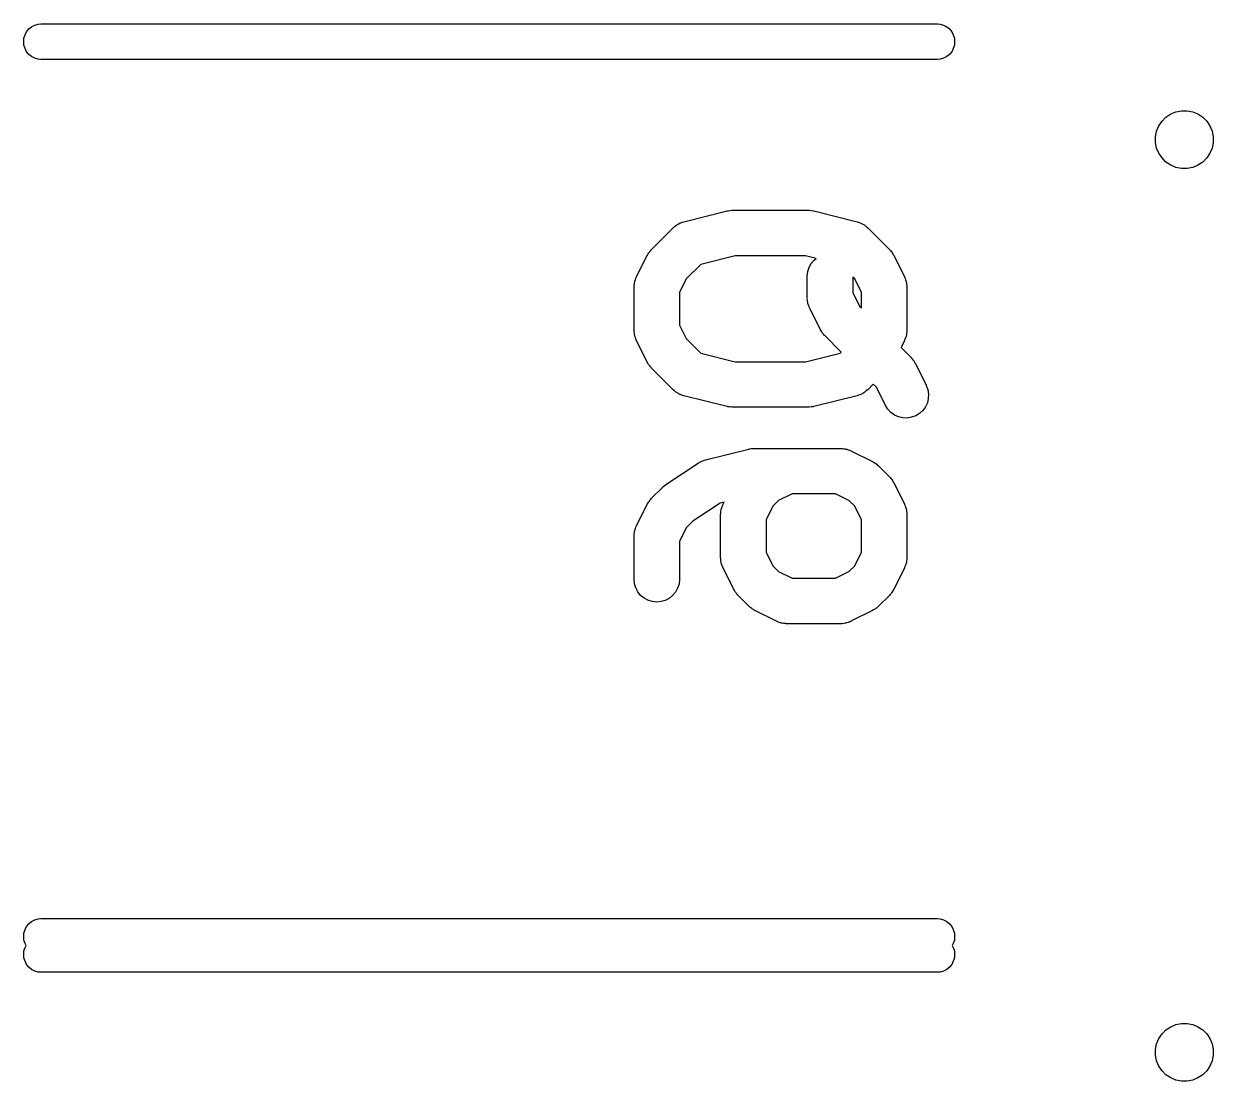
# Model space of a CAD drawing. Extents: x 129.1 to 135.7, y -61.9 to -36.3.
# Drawn here: x 129.1 to 135.75, y -42.21 to -36.3 of the extents above; entities that cross this region are included whole.
import ezdxf

# ---------------------------------------------------------------- set-up
doc = ezdxf.new("R2010")
doc.units = 0
doc.header["$MEASUREMENT"] = 0
doc.layers.add('BLACK', color=7, linetype='CONTINUOUS')

msp = doc.modelspace()

# ---------------------------------------------------------------- linework, layer by layer
at = {"layer": 'BLACK', "linetype": 'CONTINUOUS'}
for p, q in [((129.107, -36.3615), (129.116, -36.3442)), ((129.116, -36.3442), (129.129, -36.3289)), ((129.129, -36.3289), (129.144, -36.3165)), ((129.144, -36.3165), (129.162, -36.3072)), ((129.162, -36.3072), (129.18, -36.3014)), ((129.18, -36.3014), (129.195, -36.3)), ((129.195, -36.3), (134.205, -36.3)), ((134.205, -36.3), (134.22, -36.3014)), ((134.22, -36.3014), (134.238, -36.3072)), ((134.238, -36.3072), (134.256, -36.3165)), ((134.256, -36.3165), (134.271, -36.3289)), ((134.271, -36.3289), (134.284, -36.3442)), ((134.284, -36.3442), (134.293, -36.3615)), ((129.1, -36.4), (129.101, -36.3804)), ((129.101, -36.4196), (129.1, -36.4)), ((129.101, -36.3804), (129.107, -36.3615)), ((134.293, -36.3615), (134.299, -36.3804)), ((134.299, -36.3804), (134.3, -36.4)), ((134.3, -36.4), (134.299, -36.4196)), ((129.107, -36.4385), (129.101, -36.4196)), ((129.116, -36.4558), (129.107, -36.4385)), ((129.129, -36.4711), (129.116, -36.4558)), ((129.144, -36.4835), (129.129, -36.4711)), ((134.271, -36.4711), (134.256, -36.4835)), ((134.284, -36.4558), (134.271, -36.4711)), ((134.293, -36.4385), (134.284, -36.4558)), ((134.299, -36.4196), (134.293, -36.4385)), ((129.162, -36.4928), (129.144, -36.4835)), ((129.18, -36.4986), (129.162, -36.4928)), ((129.195, -36.5), (129.18, -36.4986)), ((134.205, -36.5), (129.195, -36.5)), ((134.22, -36.4986), (134.205, -36.5)), ((134.238, -36.4928), (134.22, -36.4986)), ((134.256, -36.4835), (134.238, -36.4928)), ((135.481, -36.8216), (135.508, -36.804)), ((135.508, -36.804), (135.537, -36.7918)), ((135.537, -36.7918), (135.568, -36.7856)), ((135.568, -36.7856), (135.6, -36.7856)), ((135.6, -36.7856), (135.631, -36.7918)), ((135.631, -36.7918), (135.66, -36.804)), ((135.66, -36.804), (135.687, -36.8216)), ((135.429, -36.8999), (135.441, -36.8705)), ((135.441, -36.8705), (135.459, -36.8441)), ((135.459, -36.8441), (135.481, -36.8216)), ((135.687, -36.8216), (135.709, -36.8441)), ((135.709, -36.8441), (135.727, -36.8705)), ((135.727, -36.8705), (135.739, -36.8999)), ((135.423, -36.9311), (135.429, -36.8999)), ((135.423, -36.9629), (135.423, -36.9311)), ((135.739, -36.8999), (135.745, -36.9311)), ((135.745, -36.9311), (135.745, -36.9629)), ((135.429, -36.9941), (135.423, -36.9629)), ((135.441, -37.0235), (135.429, -36.9941)), ((135.739, -36.9941), (135.727, -37.0235)), ((135.745, -36.9629), (135.739, -36.9941)), ((135.459, -37.0499), (135.441, -37.0235)), ((135.481, -37.0724), (135.459, -37.0499)), ((135.508, -37.09), (135.481, -37.0724)), ((135.687, -37.0724), (135.66, -37.09)), ((135.709, -37.0499), (135.687, -37.0724)), ((135.727, -37.0235), (135.709, -37.0499)), ((135.537, -37.1022), (135.508, -37.09)), ((135.568, -37.1084), (135.537, -37.1022)), ((135.6, -37.1084), (135.568, -37.1084)), ((135.631, -37.1022), (135.6, -37.1084)), ((135.66, -37.09), (135.631, -37.1022)), ((133.033, -37.345), (133.035, -37.3443)), ((133.035, -37.3443), (133.045, -37.3433)), ((133.045, -37.3433), (133.055, -37.342)), ((133.055, -37.342), (133.058, -37.3421)), ((133.058, -37.3421), (133.06, -37.3419)), ((133.06, -37.3419), (133.483, -37.3419)), ((133.483, -37.3419), (133.485, -37.3419)), ((133.485, -37.3419), (133.487, -37.3422)), ((133.487, -37.3422), (133.489, -37.3421)), ((133.489, -37.3421), (133.499, -37.3435)), ((133.499, -37.3435), (133.51, -37.3447)), ((133.51, -37.3447), (133.512, -37.3454)), ((132.771, -37.4115), (132.779, -37.4091)), ((132.779, -37.4091), (132.787, -37.4062)), ((132.787, -37.4062), (133.029, -37.3457)), ((133.029, -37.3457), (133.031, -37.3453)), ((133.031, -37.3453), (133.033, -37.345)), ((133.512, -37.3454), (133.514, -37.3457)), ((133.514, -37.3457), (133.756, -37.4062)), ((133.756, -37.4062), (133.758, -37.4066)), ((133.758, -37.4066), (133.766, -37.4096)), ((133.766, -37.4096), (133.774, -37.4121)), ((132.607, -37.5605), (132.728, -37.4396)), ((132.728, -37.4396), (132.729, -37.4383)), ((132.729, -37.4383), (132.736, -37.433)), ((132.736, -37.433), (132.743, -37.4272)), ((132.743, -37.4272), (132.746, -37.4252)), ((132.746, -37.4252), (132.749, -37.4229)), ((132.749, -37.4229), (132.756, -37.4189)), ((132.756, -37.4189), (132.764, -37.4145)), ((132.764, -37.4145), (132.767, -37.4132)), ((132.767, -37.4132), (132.771, -37.4115)), ((133.774, -37.4121), (133.777, -37.4139)), ((133.777, -37.4139), (133.781, -37.4153)), ((133.781, -37.4153), (133.788, -37.4198)), ((133.788, -37.4198), (133.796, -37.4238)), ((133.796, -37.4238), (133.799, -37.4263)), ((133.799, -37.4263), (133.802, -37.4283)), ((133.802, -37.4283), (133.808, -37.4341)), ((133.808, -37.4341), (133.815, -37.4396)), ((133.815, -37.4396), (133.936, -37.5605)), ((132.523, -37.7145), (132.583, -37.5935)), ((132.583, -37.5935), (132.584, -37.592)), ((132.584, -37.592), (132.588, -37.586)), ((132.588, -37.586), (132.591, -37.5797)), ((132.591, -37.5797), (132.595, -37.5756)), ((132.595, -37.5756), (132.598, -37.5712)), ((132.598, -37.5712), (132.603, -37.566)), ((132.603, -37.566), (132.607, -37.5605)), ((133.075, -37.5959), (132.883, -37.6441)), ((133.468, -37.5959), (133.075, -37.5959)), ((133.527, -37.6107), (133.468, -37.5959)), ((133.515, -37.6201), (133.527, -37.6107)), ((133.936, -37.5605), (133.937, -37.5618)), ((133.937, -37.5618), (133.942, -37.5674)), ((133.942, -37.5674), (133.946, -37.5726)), ((133.946, -37.5726), (133.949, -37.577)), ((133.949, -37.577), (133.953, -37.5812)), ((133.953, -37.5812), (133.956, -37.5875)), ((133.956, -37.5875), (133.96, -37.5935)), ((133.96, -37.5935), (134.02, -37.7145)), ((132.883, -37.6441), (132.801, -37.7256)), ((133.48, -37.6844), (133.487, -37.6608)), ((133.487, -37.6608), (133.499, -37.6391)), ((133.499, -37.6391), (133.515, -37.6201)), ((132.512, -37.7449), (132.513, -37.7413)), ((132.513, -37.7413), (132.514, -37.7376)), ((132.514, -37.7376), (132.517, -37.7295)), ((132.517, -37.7295), (132.52, -37.7213)), ((132.52, -37.7213), (132.522, -37.718)), ((132.522, -37.718), (132.523, -37.7145)), ((132.801, -37.7256), (132.764, -37.8013)), ((133.477, -37.709), (133.48, -37.6844)), ((133.477, -37.7108), (133.477, -37.709)), ((133.477, -37.8318), (133.477, -37.7108)), ((133.742, -37.7256), (133.731, -37.715)), ((133.731, -37.715), (133.731, -37.8018)), ((133.78, -37.8013), (133.742, -37.7256)), ((134.02, -37.7145), (134.021, -37.7161)), ((134.021, -37.7161), (134.022, -37.7196)), ((134.022, -37.7196), (134.024, -37.7229)), ((134.024, -37.7229), (134.026, -37.7312)), ((134.026, -37.7312), (134.029, -37.7393)), ((134.029, -37.7393), (134.03, -37.743)), ((134.03, -37.743), (134.031, -37.7466)), ((132.51, -37.7621), (132.511, -37.7535)), ((132.51, -37.7658), (132.51, -37.7621)), ((132.51, -37.7695), (132.51, -37.7658)), ((132.51, -37.7713), (132.51, -37.7695)), ((132.51, -38.0132), (132.51, -37.7713)), ((132.511, -37.7535), (132.512, -37.7449)), ((132.764, -37.8013), (132.764, -37.9832)), ((133.731, -37.8018), (133.769, -37.8775)), ((133.78, -37.888), (133.78, -37.8013)), ((134.031, -37.7466), (134.032, -37.7552)), ((134.032, -37.7552), (134.033, -37.7638)), ((134.033, -37.7638), (134.033, -37.7676)), ((134.033, -37.7676), (134.034, -37.7713)), ((134.034, -37.7713), (134.034, -38.0132)), ((133.478, -37.8355), (133.477, -37.8318)), ((133.477, -37.8392), (133.478, -37.8355)), ((133.479, -37.8478), (133.477, -37.8392)), ((133.48, -37.8564), (133.479, -37.8478)), ((133.481, -37.86), (133.48, -37.8564)), ((133.481, -37.8637), (133.481, -37.86)), ((133.484, -37.8719), (133.481, -37.8637)), ((133.487, -37.8802), (133.484, -37.8719)), ((133.488, -37.8835), (133.487, -37.8802)), ((133.49, -37.887), (133.488, -37.8835)), ((133.491, -37.8886), (133.49, -37.887)), ((133.551, -38.0095), (133.491, -37.8886)), ((133.769, -37.8775), (133.78, -37.888)), ((132.764, -37.9832), (132.801, -38.0589)), ((132.51, -38.0169), (132.51, -38.0132)), ((132.51, -38.0206), (132.51, -38.0169)), ((132.511, -38.0292), (132.51, -38.0206)), ((132.512, -38.0379), (132.511, -38.0292)), ((132.513, -38.0414), (132.512, -38.0379)), ((132.514, -38.0451), (132.513, -38.0414)), ((132.517, -38.0533), (132.514, -38.0451)), ((132.519, -38.0616), (132.517, -38.0533)), ((132.521, -38.0649), (132.519, -38.0616)), ((132.522, -38.0684), (132.521, -38.0649)), ((132.523, -38.07), (132.522, -38.0684)), ((132.583, -38.1909), (132.523, -38.07)), ((132.801, -38.0589), (132.883, -38.1404)), ((133.555, -38.0156), (133.551, -38.0095)), ((133.558, -38.0219), (133.555, -38.0156)), ((133.561, -38.026), (133.558, -38.0219)), ((133.564, -38.0305), (133.561, -38.026)), ((133.569, -38.0357), (133.564, -38.0305)), ((133.574, -38.0413), (133.569, -38.0357)), ((133.575, -38.0425), (133.574, -38.0413)), ((133.666, -38.1341), (133.575, -38.0425)), ((134.02, -38.07), (134.001, -38.1091)), ((134.021, -38.0665), (134.02, -38.07)), ((134.023, -38.0632), (134.021, -38.0665)), ((134.026, -38.0549), (134.023, -38.0632)), ((134.029, -38.0468), (134.026, -38.0549)), ((134.03, -38.0432), (134.029, -38.0468)), ((134.031, -38.0396), (134.03, -38.0432)), ((134.032, -38.031), (134.031, -38.0396)), ((134.033, -38.0224), (134.032, -38.031)), ((134.034, -38.015), (134.033, -38.0187)), ((134.033, -38.0187), (134.033, -38.0224)), ((134.034, -38.0132), (134.034, -38.015)), ((132.883, -38.1404), (133.075, -38.1886)), ((133.468, -38.1886), (133.66, -38.1404)), ((133.66, -38.1404), (133.666, -38.1341)), ((134.001, -38.1091), (134.057, -38.1653)), ((132.587, -38.197), (132.583, -38.1909)), ((132.59, -38.2033), (132.587, -38.197)), ((132.594, -38.2074), (132.59, -38.2033)), ((132.597, -38.2119), (132.594, -38.2074)), ((133.075, -38.1886), (133.468, -38.1886)), ((134.057, -38.1653), (134.058, -38.1666)), ((134.058, -38.1666), (134.063, -38.1721)), ((134.063, -38.1721), (134.067, -38.1773)), ((134.067, -38.1773), (134.07, -38.1818)), ((134.07, -38.1818), (134.074, -38.1859)), ((134.074, -38.1859), (134.077, -38.1923)), ((134.077, -38.1923), (134.081, -38.1983)), ((134.081, -38.1983), (134.141, -38.3192)), ((132.601, -38.2171), (132.597, -38.2119)), ((132.606, -38.2227), (132.601, -38.2171)), ((132.607, -38.2239), (132.606, -38.2227)), ((132.728, -38.3449), (132.607, -38.2239)), ((133.846, -38.3137), (133.815, -38.3449)), ((133.863, -38.3303), (133.846, -38.3137)), ((133.914, -38.4328), (133.863, -38.3303)), ((134.141, -38.3192), (134.142, -38.3208)), ((134.142, -38.3208), (134.15, -38.3441)), ((132.735, -38.3504), (132.728, -38.3449)), ((132.741, -38.3562), (132.735, -38.3504)), ((132.744, -38.3582), (132.741, -38.3562)), ((132.747, -38.3606), (132.744, -38.3582)), ((132.755, -38.3647), (132.747, -38.3606)), ((132.762, -38.3692), (132.755, -38.3647)), ((132.766, -38.3705), (132.762, -38.3692)), ((132.769, -38.3723), (132.766, -38.3705)), ((132.777, -38.3749), (132.769, -38.3723)), ((132.785, -38.3779), (132.777, -38.3749)), ((132.787, -38.3783), (132.785, -38.3779)), ((133.029, -38.4388), (132.787, -38.3783)), ((133.756, -38.3783), (133.514, -38.4388)), ((133.764, -38.3754), (133.756, -38.3783)), ((133.772, -38.373), (133.764, -38.3754)), ((133.776, -38.3713), (133.772, -38.373)), ((133.779, -38.37), (133.776, -38.3713)), ((133.787, -38.3656), (133.779, -38.37)), ((133.794, -38.3616), (133.787, -38.3656)), ((133.797, -38.3592), (133.794, -38.3616)), ((133.801, -38.3573), (133.797, -38.3592)), ((133.807, -38.3515), (133.801, -38.3573)), ((133.814, -38.3461), (133.807, -38.3515)), ((133.815, -38.3449), (133.814, -38.3461)), ((134.153, -38.3934), (134.148, -38.4175)), ((134.15, -38.3441), (134.154, -38.3686)), ((134.154, -38.3686), (134.153, -38.3934)), ((133.031, -38.4391), (133.029, -38.4388)), ((133.033, -38.4398), (133.031, -38.4391)), ((133.044, -38.4409), (133.033, -38.4398)), ((133.054, -38.4424), (133.044, -38.4409)), ((133.056, -38.4423), (133.054, -38.4424)), ((133.058, -38.4426), (133.056, -38.4423)), ((133.06, -38.4426), (133.058, -38.4426)), ((133.483, -38.4426), (133.06, -38.4426)), ((133.485, -38.4423), (133.483, -38.4426)), ((133.488, -38.4425), (133.485, -38.4423)), ((133.498, -38.4411), (133.488, -38.4425)), ((133.508, -38.4402), (133.498, -38.4411)), ((133.51, -38.4395), (133.508, -38.4402)), ((133.512, -38.4392), (133.51, -38.4395)), ((133.514, -38.4388), (133.512, -38.4392)), ((133.927, -38.4538), (133.914, -38.4328)), ((133.944, -38.4718), (133.927, -38.4538)), ((133.964, -38.4862), (133.944, -38.4718)), ((134.123, -38.4601), (134.105, -38.477)), ((134.137, -38.44), (134.123, -38.4601)), ((134.148, -38.4175), (134.137, -38.44)), ((133.987, -38.4964), (133.964, -38.4862)), ((134.011, -38.502), (133.987, -38.4964)), ((134.036, -38.5028), (134.011, -38.502)), ((134.06, -38.4987), (134.036, -38.5028)), ((134.083, -38.49), (134.06, -38.4987)), ((134.105, -38.477), (134.083, -38.49)), ((133.156, -38.6748), (133.166, -38.6738)), ((133.166, -38.6738), (133.176, -38.6725)), ((133.176, -38.6725), (133.179, -38.6726)), ((133.179, -38.6726), (133.181, -38.6724)), ((133.181, -38.6724), (133.665, -38.6724)), ((133.665, -38.6724), (133.666, -38.6724)), ((133.666, -38.6724), (133.67, -38.6728)), ((133.67, -38.6728), (133.674, -38.6727)), ((133.674, -38.6727), (133.682, -38.6742)), ((132.892, -38.7418), (132.9, -38.7395)), ((132.9, -38.7395), (132.908, -38.7366)), ((132.908, -38.7366), (133.15, -38.6762)), ((133.15, -38.6762), (133.152, -38.6758)), ((133.152, -38.6758), (133.154, -38.6755)), ((133.154, -38.6755), (133.156, -38.6748)), ((133.682, -38.6742), (133.691, -38.6752)), ((133.691, -38.6752), (133.695, -38.6763)), ((133.695, -38.6763), (133.698, -38.6769)), ((133.698, -38.6769), (133.706, -38.68)), ((133.706, -38.68), (133.715, -38.6826)), ((133.715, -38.6826), (133.718, -38.6844)), ((133.718, -38.6844), (133.721, -38.6858)), ((133.721, -38.6858), (133.842, -38.7463)), ((132.687, -38.8751), (132.868, -38.7542)), ((132.868, -38.7542), (132.87, -38.7532)), ((132.87, -38.7532), (132.877, -38.7493)), ((132.877, -38.7493), (132.885, -38.745)), ((132.885, -38.745), (132.888, -38.7437)), ((132.888, -38.7437), (132.892, -38.7418)), ((133.842, -38.7463), (133.844, -38.7471)), ((133.844, -38.7471), (133.85, -38.751)), ((133.85, -38.751), (133.856, -38.7543)), ((133.856, -38.7543), (133.86, -38.7577)), ((133.86, -38.7577), (133.865, -38.7606)), ((133.865, -38.7606), (133.87, -38.7655)), ((133.87, -38.7655), (133.875, -38.7701)), ((133.875, -38.7701), (133.936, -38.8305)), ((133.936, -38.8305), (133.937, -38.8318)), ((133.937, -38.8318), (133.942, -38.8374)), ((133.942, -38.8374), (133.946, -38.8426)), ((133.946, -38.8426), (133.949, -38.847)), ((133.949, -38.847), (133.953, -38.8512)), ((133.953, -38.8512), (133.956, -38.8575)), ((133.956, -38.8575), (133.96, -38.8635)), ((133.96, -38.8635), (134.02, -38.9845)), ((132.607, -38.9515), (132.668, -38.891)), ((132.668, -38.891), (132.669, -38.8898)), ((132.669, -38.8898), (132.678, -38.8825)), ((132.678, -38.8825), (132.687, -38.8751)), ((133.392, -38.9264), (133.317, -38.9642)), ((133.635, -38.9264), (133.392, -38.9264)), ((133.71, -38.9642), (133.635, -38.9264)), ((132.523, -39.1054), (132.583, -38.9845)), ((132.583, -38.9845), (132.584, -38.9829)), ((132.584, -38.9829), (132.588, -38.9769)), ((132.588, -38.9769), (132.591, -38.9706)), ((132.591, -38.9706), (132.595, -38.9666)), ((132.595, -38.9666), (132.598, -38.9621)), ((132.598, -38.9621), (132.603, -38.957)), ((132.603, -38.957), (132.607, -38.9515)), ((132.991, -38.9777), (132.838, -39.0795)), ((133.013, -38.9723), (132.991, -38.9777)), ((132.998, -39.0076), (133.001, -38.9995)), ((133.001, -38.9995), (133.004, -38.9913)), ((133.004, -38.9913), (133.005, -38.988)), ((133.005, -38.988), (133.007, -38.9845)), ((133.007, -38.9845), (133.013, -38.9723)), ((133.285, -38.9956), (133.247, -39.0713)), ((133.317, -38.9642), (133.285, -38.9956)), ((133.742, -38.9956), (133.71, -38.9642)), ((133.78, -39.0713), (133.742, -38.9956)), ((134.02, -38.9845), (134.021, -38.9861)), ((134.021, -38.9861), (134.022, -38.9896)), ((134.022, -38.9896), (134.024, -38.9929)), ((134.024, -38.9929), (134.026, -39.0012)), ((134.026, -39.0012), (134.029, -39.0093)), ((132.993, -39.0395), (132.994, -39.0358)), ((132.993, -39.0413), (132.993, -39.0395)), ((132.993, -39.2832), (132.993, -39.0413)), ((132.994, -39.0321), (132.995, -39.0235)), ((132.994, -39.0358), (132.994, -39.0321)), ((132.995, -39.0235), (132.996, -39.0149)), ((132.996, -39.0149), (132.997, -39.0113)), ((132.997, -39.0113), (132.998, -39.0076)), ((133.247, -39.0713), (133.247, -39.2532)), ((133.78, -39.2532), (133.78, -39.0713)), ((134.029, -39.0093), (134.03, -39.013)), ((134.03, -39.013), (134.031, -39.0166)), ((134.031, -39.0166), (134.032, -39.0252)), ((134.032, -39.0252), (134.033, -39.0338)), ((134.033, -39.0338), (134.033, -39.0376)), ((134.033, -39.0376), (134.034, -39.0413)), ((134.034, -39.0413), (134.034, -39.2832)), ((132.511, -39.1445), (132.512, -39.1358)), ((132.512, -39.1358), (132.513, -39.1323)), ((132.513, -39.1323), (132.514, -39.1286)), ((132.514, -39.1286), (132.517, -39.1205)), ((132.517, -39.1205), (132.52, -39.1122)), ((132.52, -39.1122), (132.522, -39.1089)), ((132.522, -39.1089), (132.523, -39.1054)), ((132.801, -39.1165), (132.764, -39.1922)), ((132.838, -39.0795), (132.801, -39.1165)), ((132.51, -39.153), (132.511, -39.1445)), ((132.51, -39.1567), (132.51, -39.153)), ((132.51, -39.1605), (132.51, -39.1567)), ((132.51, -39.1622), (132.51, -39.1605)), ((132.51, -39.4041), (132.51, -39.1622)), ((132.764, -39.1922), (132.764, -39.4041)), ((133.247, -39.2532), (133.285, -39.3289)), ((133.742, -39.3289), (133.78, -39.2532)), ((132.994, -39.2869), (132.993, -39.2832)), ((132.994, -39.2906), (132.994, -39.2869)), ((132.995, -39.2992), (132.994, -39.2906)), ((132.996, -39.3079), (132.995, -39.2992)), ((132.997, -39.3114), (132.996, -39.3079)), ((132.997, -39.3151), (132.997, -39.3114)), ((133, -39.3233), (132.997, -39.3151)), ((133.003, -39.3316), (133, -39.3233)), ((133.005, -39.3349), (133.003, -39.3316)), ((133.006, -39.3384), (133.005, -39.3349)), ((133.007, -39.34), (133.006, -39.3384)), ((133.285, -39.3289), (133.317, -39.3602)), ((133.71, -39.3602), (133.742, -39.3289)), ((134.021, -39.3365), (134.02, -39.34)), ((134.023, -39.3332), (134.021, -39.3365)), ((134.026, -39.3249), (134.023, -39.3332)), ((134.029, -39.3168), (134.026, -39.3249)), ((134.03, -39.3132), (134.029, -39.3168)), ((134.031, -39.3096), (134.03, -39.3132)), ((134.032, -39.301), (134.031, -39.3096)), ((134.033, -39.2924), (134.032, -39.301)), ((134.034, -39.285), (134.033, -39.2887)), ((134.033, -39.2887), (134.033, -39.2924)), ((134.034, -39.2832), (134.034, -39.285)), ((132.512, -39.4288), (132.51, -39.4041)), ((132.764, -39.4041), (132.764, -39.4059)), ((133.067, -39.4609), (133.007, -39.34)), ((133.317, -39.3602), (133.392, -39.3981)), ((133.392, -39.3981), (133.635, -39.3981)), ((133.635, -39.3981), (133.71, -39.3602)), ((134.02, -39.34), (133.96, -39.4609)), ((132.519, -39.4525), (132.512, -39.4288)), ((132.531, -39.4744), (132.519, -39.4525)), ((132.753, -39.4542), (132.741, -39.4759)), ((132.761, -39.4305), (132.753, -39.4542)), ((132.764, -39.4059), (132.761, -39.4305)), ((133.071, -39.467), (133.067, -39.4609)), ((133.074, -39.4733), (133.071, -39.467)), ((133.955, -39.4685), (133.952, -39.4748)), ((133.959, -39.4625), (133.955, -39.4685)), ((133.96, -39.4609), (133.959, -39.4625)), ((132.546, -39.4936), (132.531, -39.4744)), ((132.566, -39.5094), (132.546, -39.4936)), ((132.587, -39.5212), (132.566, -39.5094)), ((132.611, -39.5285), (132.587, -39.5212)), ((132.636, -39.5311), (132.611, -39.5285)), ((132.66, -39.5289), (132.636, -39.5311)), ((132.684, -39.5219), (132.66, -39.5289)), ((132.706, -39.5104), (132.684, -39.5219)), ((132.725, -39.4949), (132.706, -39.5104)), ((132.741, -39.4759), (132.725, -39.4949)), ((133.078, -39.4774), (133.074, -39.4733)), ((133.08, -39.4819), (133.078, -39.4774)), ((133.085, -39.4871), (133.08, -39.4819)), ((133.09, -39.4927), (133.085, -39.4871)), ((133.091, -39.4939), (133.09, -39.4927)), ((133.151, -39.5544), (133.091, -39.4939)), ((133.936, -39.4939), (133.875, -39.5544)), ((133.94, -39.4884), (133.936, -39.4939)), ((133.945, -39.4833), (133.94, -39.4884)), ((133.948, -39.4789), (133.945, -39.4833)), ((133.952, -39.4748), (133.948, -39.4789)), ((133.157, -39.5589), (133.151, -39.5544)), ((133.162, -39.5639), (133.157, -39.5589)), ((133.167, -39.5668), (133.162, -39.5639)), ((133.171, -39.5702), (133.167, -39.5668)), ((133.177, -39.5735), (133.171, -39.5702)), ((133.183, -39.5774), (133.177, -39.5735)), ((133.184, -39.5782), (133.183, -39.5774)), ((133.305, -39.6387), (133.184, -39.5782)), ((133.842, -39.5782), (133.721, -39.6387)), ((133.848, -39.5744), (133.842, -39.5782)), ((133.855, -39.5711), (133.848, -39.5744)), ((133.859, -39.5678), (133.855, -39.5711)), ((133.863, -39.565), (133.859, -39.5678)), ((133.869, -39.5601), (133.863, -39.565)), ((133.874, -39.5557), (133.869, -39.5601)), ((133.875, -39.5544), (133.874, -39.5557)), ((133.309, -39.64), (133.305, -39.6387)), ((133.312, -39.6418), (133.309, -39.64)), ((133.32, -39.6445), (133.312, -39.6418)), ((133.329, -39.6476), (133.32, -39.6445)), ((133.332, -39.6482), (133.329, -39.6476)), ((133.336, -39.6493), (133.332, -39.6482)), ((133.344, -39.6503), (133.336, -39.6493)), ((133.353, -39.6518), (133.344, -39.6503)), ((133.357, -39.6517), (133.353, -39.6518)), ((133.36, -39.6521), (133.357, -39.6517)), ((133.362, -39.6521), (133.36, -39.6521)), ((133.665, -39.6521), (133.362, -39.6521)), ((133.668, -39.6517), (133.665, -39.6521)), ((133.672, -39.6519), (133.668, -39.6517)), ((133.681, -39.6505), (133.672, -39.6519)), ((133.689, -39.6497), (133.681, -39.6505)), ((133.693, -39.6486), (133.689, -39.6497)), ((133.697, -39.648), (133.693, -39.6486)), ((133.705, -39.645), (133.697, -39.648)), ((133.713, -39.6425), (133.705, -39.645)), ((133.716, -39.6408), (133.713, -39.6425)), ((133.72, -39.6395), (133.716, -39.6408)), ((133.721, -39.6387), (133.72, -39.6395)), ((129.116, -41.3442), (129.129, -41.3289)), ((129.129, -41.3289), (129.144, -41.3165)), ((129.144, -41.3165), (129.162, -41.3072)), ((129.162, -41.3072), (129.18, -41.3014)), ((129.18, -41.3014), (129.195, -41.3)), ((129.195, -41.3), (134.205, -41.3)), ((134.205, -41.3), (134.22, -41.3014)), ((134.22, -41.3014), (134.238, -41.3072)), ((134.238, -41.3072), (134.256, -41.3165)), ((134.256, -41.3165), (134.271, -41.3289)), ((134.271, -41.3289), (134.284, -41.3442)), ((129.1, -41.4), (129.101, -41.3804)), ((129.101, -41.3804), (129.107, -41.3615)), ((129.107, -41.3615), (129.116, -41.3442)), ((134.284, -41.3442), (134.293, -41.3615)), ((134.293, -41.3615), (134.299, -41.3804)), ((134.299, -41.3804), (134.3, -41.4)), ((129.101, -41.4196), (129.1, -41.4)), ((129.107, -41.4385), (129.101, -41.4196)), ((129.101, -41.4804), (129.107, -41.4615)), ((129.113, -41.45), (129.107, -41.4385)), ((129.107, -41.4615), (129.113, -41.45)), ((134.293, -41.4385), (134.287, -41.45)), ((134.287, -41.45), (134.293, -41.4615)), ((134.299, -41.4196), (134.293, -41.4385)), ((134.293, -41.4615), (134.299, -41.4804)), ((134.3, -41.4), (134.299, -41.4196)), ((129.1, -41.5), (129.101, -41.4804)), ((129.101, -41.5196), (129.1, -41.5)), ((129.107, -41.5385), (129.101, -41.5196)), ((134.299, -41.5196), (134.293, -41.5385)), ((134.299, -41.4804), (134.3, -41.5)), ((134.3, -41.5), (134.299, -41.5196)), ((129.116, -41.5558), (129.107, -41.5385)), ((129.129, -41.5711), (129.116, -41.5558)), ((129.144, -41.5835), (129.129, -41.5711)), ((129.162, -41.5928), (129.144, -41.5835)), ((129.18, -41.5986), (129.162, -41.5928)), ((134.238, -41.5928), (134.22, -41.5986)), ((134.256, -41.5835), (134.238, -41.5928)), ((134.271, -41.5711), (134.256, -41.5835)), ((134.284, -41.5558), (134.271, -41.5711)), ((134.293, -41.5385), (134.284, -41.5558)), ((129.195, -41.6), (129.18, -41.5986)), ((134.205, -41.6), (129.195, -41.6)), ((134.22, -41.5986), (134.205, -41.6)), ((135.459, -41.9441), (135.481, -41.9216)), ((135.481, -41.9216), (135.508, -41.904)), ((135.508, -41.904), (135.537, -41.8918)), ((135.537, -41.8918), (135.568, -41.8856)), ((135.568, -41.8856), (135.6, -41.8856)), ((135.6, -41.8856), (135.631, -41.8918)), ((135.631, -41.8918), (135.66, -41.904)), ((135.66, -41.904), (135.687, -41.9216)), ((135.687, -41.9216), (135.709, -41.9441)), ((135.429, -41.9999), (135.441, -41.9705)), ((135.441, -41.9705), (135.459, -41.9441)), ((135.709, -41.9441), (135.727, -41.9705)), ((135.727, -41.9705), (135.739, -41.9999)), ((135.423, -42.0311), (135.429, -41.9999)), ((135.423, -42.0629), (135.423, -42.0311)), ((135.739, -41.9999), (135.745, -42.0311)), ((135.745, -42.0311), (135.745, -42.0629)), ((135.429, -42.0941), (135.423, -42.0629)), ((135.441, -42.1235), (135.429, -42.0941)), ((135.459, -42.1499), (135.441, -42.1235)), ((135.727, -42.1235), (135.709, -42.1499)), ((135.739, -42.0941), (135.727, -42.1235)), ((135.745, -42.0629), (135.739, -42.0941)), ((135.481, -42.1724), (135.459, -42.1499)), ((135.508, -42.19), (135.481, -42.1724)), ((135.537, -42.2022), (135.508, -42.19)), ((135.66, -42.19), (135.631, -42.2022)), ((135.687, -42.1724), (135.66, -42.19)), ((135.709, -42.1499), (135.687, -42.1724)), ((135.568, -42.2084), (135.537, -42.2022)), ((135.6, -42.2084), (135.568, -42.2084)), ((135.631, -42.2022), (135.6, -42.2084))]:
    msp.add_line(p, q, dxfattribs=at)

doc.saveas('drawing.dxf')
